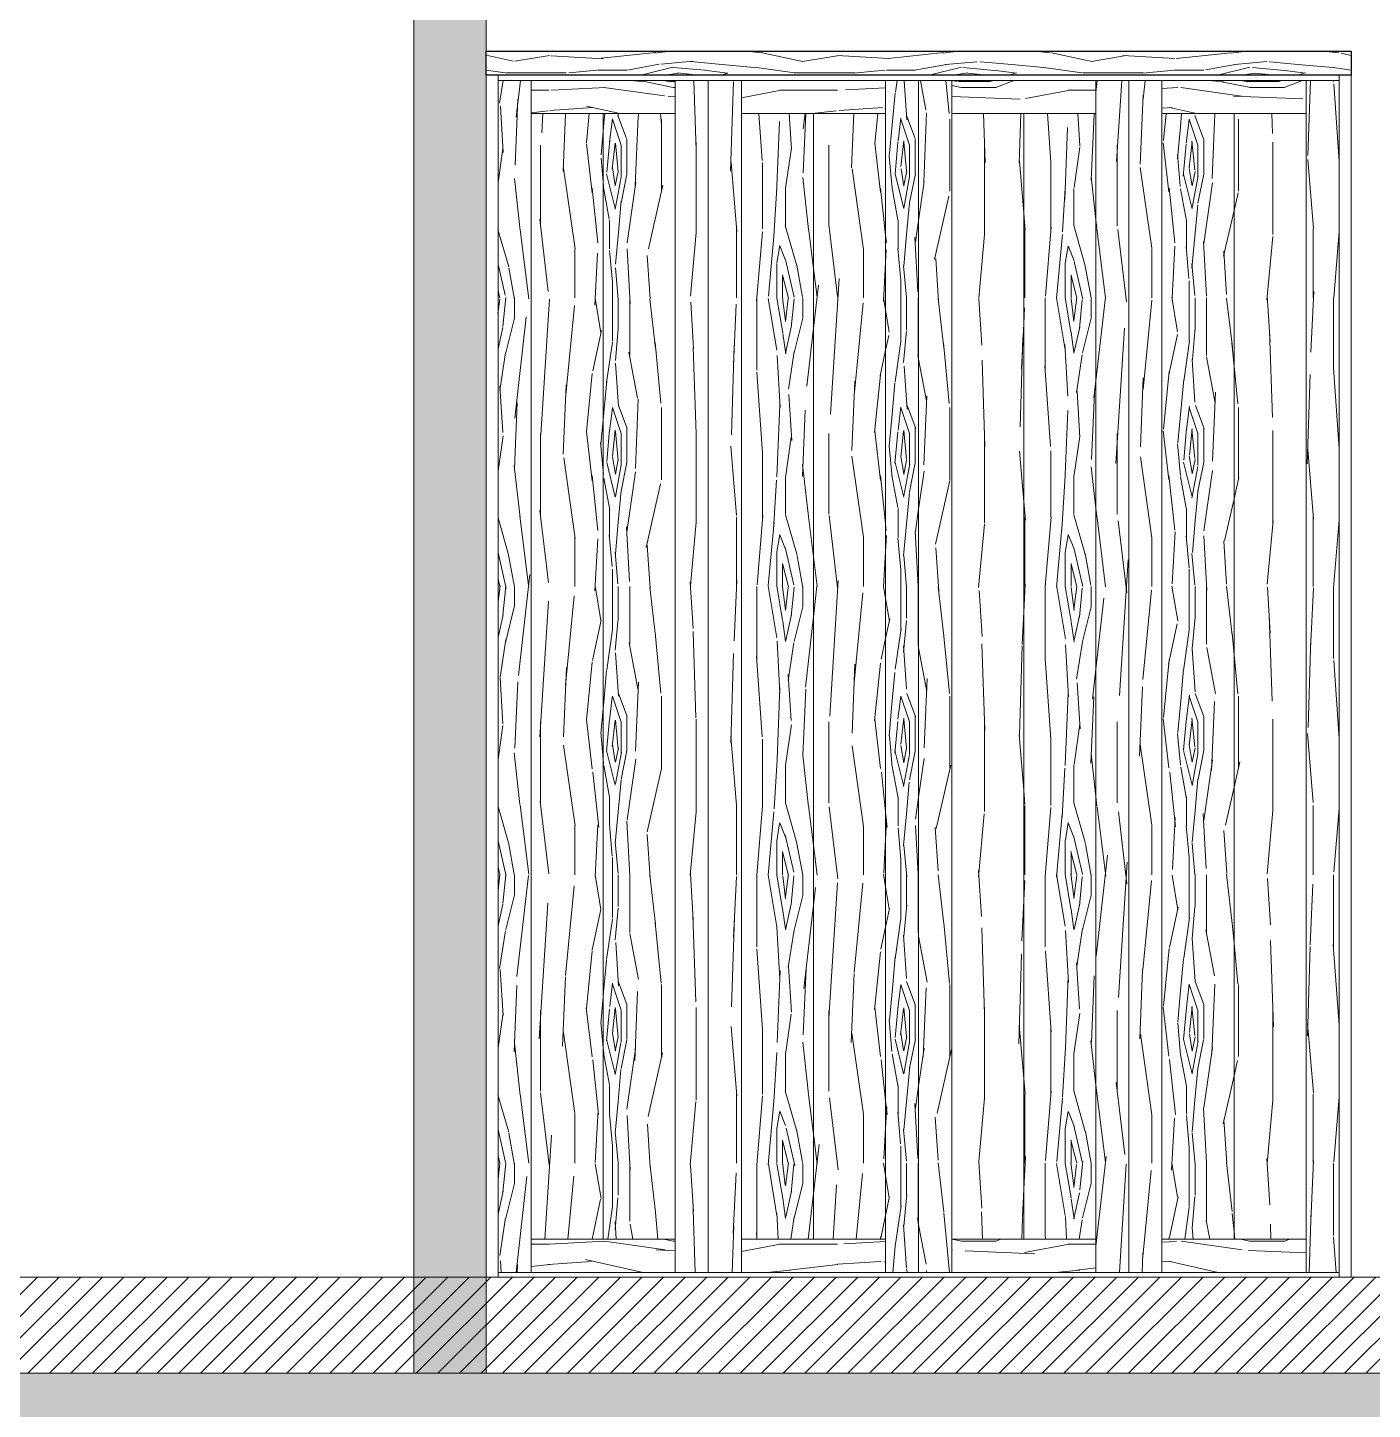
# Model space of a CAD drawing. Header units: metres. Extents: x -197 to 1099, y -24 to 14.
# Drawn here: x 944.161 to 946.959, y 3.225 to 6.099 of the extents above; entities that cross this region are included whole.
import ezdxf

# ---------------------------------------------------------------- set-up
doc = ezdxf.new("R2010")
doc.units = ezdxf.units.M
doc.header["$LTSCALE"] = 0.001
doc.layers.add('C-ACHURADO', color=8, linetype='Continuous')
for name, color, linetype, lineweight, true_color in [('Jach-Anotaciones-CalidaddeLínea 0.09', 7, 'Continuous', 9, 0x000000), ('Jach-Anotaciones-Hatch-Lum100%', 7, 'Continuous', 13, 0x000000), ('Jach-Anotaciones-Hatch-Lum50%', 9, 'Continuous', 13, 0x808080), ('Jach-Anotaciones-LineasDetalle0.09mm', 7, 'Continuous', 15, 0x000000)]:
    doc.layers.add(name, color=color, linetype=linetype, lineweight=lineweight, true_color=true_color)
pattern_1 = [(349.6952, (1007.228226254444, 72.59523670555146), (3.600000576508741, -0.5999969253215943), [0.0670818, -6.6411216]), (0, (1007.294226254443, 72.58323670555146), (0.6, 0.6), [0.066, -0.534]), (18.4349, (1007.360226254443, 72.58323670555146), (1.200000260755777, 0.5999990419336246), [0.05692079999999995, -1.840445399999998]), (172.875, (1007.414226254444, 72.60123670555146), (4.200000227907171, -0.5999989691363793), [0.0483738, -4.788981000000001]), (174.8056, (1007.366226254444, 72.60723670555146), (6.000000402026935, -0.5999971348196704), [0.0662724, -6.560944200000001]), (194.0362, (1007.300226254443, 72.61323670555146), (-1.800000327593844, -0.599998834416747), [0.0742157999999999, -2.399647199999997]), (9.4623, (1007.276226254444, 72.59523670555146), (3.000000464217184, 0.5999988835214612), [0.0364968, -3.613161]), (353.6598, (1007.312226254443, 72.60123670555146), (-4.799999641563853, 0.6000009473758164), [0.0543324, -5.3788986]), (185.7106, (1007.366226254444, 72.59523670555146), (-5.399999654097512, -0.6000007887997753), [0.0602994, -5.9696262]), (168.6901, (1007.306226254444, 72.58923670555146), (2.400000451338571, -0.5999985792969635), [0.030594, -3.0288174]), (354.8056, (1007.174226254444, 72.58923670555146), (-6.000000402026935, 0.5999971348196684), [0.0662723999999999, -6.560944199999994]), (348.6901, (1007.240226254444, 72.58323670555146), (-2.400000451338571, 0.599998579296965), [0.061188, -2.9982234]), (0, (1007.300226254443, 72.57123670555146), (0.6, 0.6), [0.072, -0.528]), (20.55600000000001, (1007.372226254444, 72.57123670555146), (3.000001106725453, 1.199997597852952), [0.05126399999999998, -5.075138399999997]), (3.814100000000006, (1007.420226254444, 72.58923670555146), (8.399999604867784, 0.6000036743842215), [0.0901998, -8.9297778]), (354.8056, (1007.510226254444, 72.59523670555146), (-6.000000402026935, 0.5999971348196684), [0.0662723999999999, -6.560944199999994]), (0, (1007.576226254444, 72.58923670555146), (0.6, 0.6), [0.066, -0.534]), (5.194400000000003, (1007.042226254443, 72.58923670555146), (6.000000402026935, 0.5999971348196695), [0.0662723999999999, -6.560944199999994]), (354.8056, (1007.108226254443, 72.59523670555146), (-6.000000402026935, 0.5999971348196684), [0.0662723999999999, -6.560944199999994]), (0, (1007.042226254443, 72.60123670555146), (0.6, 0.6), [0.036, -0.564]), (5.194400000000003, (1007.078226254444, 72.60123670555146), (6.000000402026935, 0.5999971348196695), [0.0662723999999999, -6.560944199999994]), (0, (1007.144226254444, 72.60723670555146), (0.6, 0.6), [0.06, -0.54]), (10.3048, (1007.204226254443, 72.60723670555146), (-3.600000576508741, -0.5999969253215957), [0.0670818, -6.6411216]), (5.194400000000003, (1007.270226254444, 72.61923670555146), (6.000000402026935, 0.5999971348196695), [0.0662723999999999, -6.560944199999994]), (354.8056, (1007.336226254444, 72.62523670555146), (-6.000000402026935, 0.5999971348196684), [0.0662723999999999, -6.560944199999994]), (354.8056, (1007.402226254444, 72.61923670555146), (-6.000000402026935, 0.5999971348196684), [0.0662723999999999, -6.560944199999994]), (351.8699, (1007.468226254444, 72.61323670555146), (-3.599999865876672, 0.5999996134893296), [0.08485259999999999, -4.157787600000001]), (0, (1007.552226254443, 72.60123670555146), (0.6, 0.6), [0.09, -0.51]), (347.4712000000001, (1007.528226254444, 72.24123670555147), (3.000000192245458, -0.5999997618269352), [0.055317, -5.476409400000001]), (354.2894, (1007.582226254443, 72.22923670555147), (-5.399999654097512, 0.6000007887997748), [0.0602994, -5.9696262]), (8.1301, (1007.528226254444, 72.24123670555147), (3.599999865876673, 0.599999613489326), [0.04242659999999999, -4.2002142]), (9.4623, (1007.570226254443, 72.24723670555147), (3.000000464217184, 0.5999988835214612), [0.072993, -3.5766642]), (0, (1007.042226254443, 72.25923670555147), (0.6, 0.6), [0.072, -0.528]), (350.5377, (1007.114226254444, 72.25923670555147), (-3.000000464217183, 0.5999988835214622), [0.03649679999999995, -3.613160999999997]), (201.8014, (1007.150226254443, 72.25323670555147), (1.800000163806462, 0.5999999463003893), [0.0323112, -3.1987878]), (192.9946, (1007.120226254443, 72.24123670555147), (5.400000460649638, 1.199998546547008), [0.0800502, -7.924948199999999]), (352.875, (1007.594226254444, 72.24123670555147), (-4.200000227907171, 0.5999989691363797), [0.0483738, -4.788981000000001]), (7.124999999999997, (1007.594226254444, 72.24123670555147), (4.200000227907171, 0.5999989691363795), [0.0483738, -4.788981000000001]), (0, (1007.042226254443, 72.24723670555147), (0.6, 0.6), [0.048, -0.552]), (194.0362, (1007.090226254443, 72.24723670555147), (-1.800000327593844, -0.599998834416747), [0.04947719999999994, -2.424386399999997]), (356.6335000000001, (1007.174226254444, 72.26523670555147), (-9.599999593181218, 0.60000657801269), [0.1021763999999999, -10.11545579999999]), (357.7094, (1007.276226254444, 72.25923670555147), (-14.40000007750544, 0.5999974518754957), [0.15012, -14.8618752]), (3.179800000000001, (1007.426226254443, 72.25323670555147), (10.2000003016197, 0.5999946253957857), [0.1081668, -10.7084874]), (9.4623, (1007.534226254443, 72.25923670555147), (3.000000464217184, 0.5999988835214612), [0.1094898, -3.540168]), (10.3048, (1007.042226254443, 72.20523670555147), (-3.600000576508741, -0.5999969253215957), [0.0670818, -6.6411216]), (15.94539999999998, (1007.108226254443, 72.21723670555147), (-2.400000075991291, -0.5999999335778278), [0.08736119999999996, -4.280704799999997]), (0, (1007.192226254444, 72.24123670555147), (0.6, 0.6), [0.078, -0.522]), (351.8699, (1007.270226254444, 72.24123670555147), (-3.599999865876672, 0.5999996134893296), [0.08485259999999999, -4.157787600000001]), (3.5763, (1007.354226254444, 72.22923670555147), (9.000000392600459, 0.5999944303990487), [0.09618719999999999, -9.5225442]), (351.2538, (1007.450226254444, 72.23523670555147), (4.199999601813809, -0.6000025182345181), [0.0789174, -7.8128502]), (345.9638, (1007.528226254444, 72.22323670555147), (-1.800000327593844, 0.5999988344167468), [0.0742158, -2.3996472]), (0, (1007.600226254443, 72.20523670555147), (0.6, 0.6), [0.042, -0.558]), (174.8056, (1007.174226254444, 72.26523670555147), (6.000000402026935, -0.5999971348196704), [0.1325442, -6.4946724]), (355.2364000000001, (1007.042226254443, 72.30123670555147), (-6.60000056779175, 0.5999949195967571), [0.1444991999999998, -7.080457799999993]), (0, (1007.186226254443, 72.28923670555147), (0.6, 0.6), [0.138, -0.462]), (4.0856, (1007.324226254444, 72.28923670555147), (7.800000089408901, 0.5999976794125039), [0.1684277999999998, -8.252972999999987]), (0, (1007.492226254443, 72.30123670555147), (0.6, 0.6), [0.15, -0.45]), (7.124999999999997, (1007.042226254443, 72.17523670555147), (4.200000227907171, 0.5999989691363795), [0.1451208, -4.692234]), (6.3402, (1007.186226254443, 72.19323670555147), (4.799999641563853, 0.6000009473758162), [0.1086648, -5.3245662]), (357.5104, (1007.294226254443, 72.20523670555147), (-13.19999968782326, 0.6000107191618745), [0.1381302, -13.6749072]), (353.4802, (1007.432226254444, 72.19923670555147), (-15.59999987452416, 1.799999715146236), [0.2113667999999998, -20.92533119999997]), (3.0128, (1007.042226254443, 72.56523670555146), (10.80000000701843, 0.6000024629274479), [0.1141577999999999, -11.30162099999999]), (351.8699, (1007.156226254443, 72.57123670555146), (-3.599999865876672, 0.5999996134893296), [0.1272792, -4.1153616]), (357.6141, (1007.282226254443, 72.55323670555146), (-13.80000031432466, 0.5999896623362623), [0.1441247999999998, -14.26836959999999]), (10.6197, (1007.426226254443, 72.54723670555146), (-6.599999042770899, -1.200004849871023), [0.0976728, -9.6696192]), (0, (1007.522226254443, 72.56523670555146), (0.6, 0.6), [0.12, -0.48]), (356.8202, (1007.042226254443, 72.63723670555146), (-10.2000003016197, 0.5999946253957844), [0.1081667999999999, -10.70848739999999]), (6.009, (1007.150226254443, 72.63123670555146), (-5.999999850543624, -0.5999995904891059), [0.11463, -11.3483538]), (6.7098, (1007.264226254443, 72.64323670555146), (-5.400000598650784, -0.5999963287464193), [0.1027032, -10.167642]), (354.2894, (1007.366226254444, 72.65523670555146), (-5.399999654097512, 0.6000007887997748), [0.1205988, -5.9093268]), (347.9052, (1007.486226254443, 72.64323670555146), (-5.399999160968341, 1.200004040092719), [0.08590679999999999, -8.504785799999999]), (9.4623, (1007.570226254443, 72.62523670555146), (3.000000464217184, 0.5999988835214612), [0.072993, -3.5766642]), (3.814100000000006, (1007.042226254443, 72.52323670555145), (8.399999604867784, 0.6000036743842215), [0.0901998, -8.9297778]), (347.1957, (1007.132226254444, 72.52923670555145), (-7.799998708130265, 1.800004432603861), [0.1353659999999998, -13.40125079999999]), (0, (1007.264226254443, 72.49923670555145), (0.6, 0.6), [0.15, -0.45]), (5.4403, (1007.414226254444, 72.49923670555145), (-6.600000187324892, -0.5999960227447613), [0.1265699999999998, -12.53044379999999]), (6.7098, (1007.540226254443, 72.51123670555145), (-5.400000598650784, -0.5999963287464193), [0.1027032, -10.167642]), (0, (1007.042226254443, 72.67923670555146), (0.6, 0.6), [0.102, -0.4979999999999999]), (8.1301, (1007.144226254444, 72.67923670555146), (3.599999865876673, 0.599999613489326), [0.1697058, -4.072934999999999]), (357.6141, (1007.312226254443, 72.70323670555146), (-13.80000031432466, 0.5999896623362623), [0.1441247999999998, -14.26836959999999]), (354.4725, (1007.456226254443, 72.69723670555146), (12.60000103163983, -1.199991227798971), [0.1868688, -18.500025]), (6.842800000000001, (1007.042226254443, 72.13323670555147), (-10.19999961928713, -1.200004798754852), [0.1510763999999998, -14.95653779999999]), (0, (1007.192226254444, 72.15123670555147), (0.6, 0.6), [0.168, -0.432]), (356.3478, (1007.360226254443, 72.15123670555147), (-18.60000056532946, 1.199992379117057), [0.2825736, -27.9748146]), (0, (1007.042226254443, 72.34323670555145), (0.6, 0.6), [0.144, -0.456]), (4.7636, (1007.186226254443, 72.34323670555145), (6.60000056779175, 0.5999949195967561), [0.1444991999999998, -7.080457799999993]), (358.1524, (1007.330226254443, 72.35523670555145), (-18.0000002785853, 0.5999966038630361), [0.1860966, -18.4235784]), (357.2737, (1007.516226254443, 72.34923670555145), (-12.00000017698408, 0.5999976106363148), [0.1261428, -12.4881348]), (354.8056, (1007.042226254443, 72.43923670555145), (-6.000000402026935, 0.5999971348196684), [0.1325441999999998, -6.494672399999994]), (0, (1007.174226254444, 72.42723670555145), (0.6, 0.6), [0.192, -0.408]), (1.9092, (1007.366226254444, 72.42723670555145), (17.39999941894726, 0.6000145446469259), [0.1801002, -17.829897]), (3.5763, (1007.546226254444, 72.43323670555145), (9.000000392600459, 0.5999944303990487), [0.09618719999999999, -9.5225442])]
pattern_2 = [(79.69520000000003, (1006.580226254443, 72.31923670555148), (0.5999969253215945, 3.600000576508741), [0.0670817999999999, -6.641121599999994]), (90, (1006.592226254443, 72.38523670555145), (-0.6, 0.6), [0.066, -0.534]), (108.4349, (1006.592226254443, 72.45123670555145), (-0.5999990419336245, 1.200000260755777), [0.05692079999999995, -1.840445399999999]), (262.875, (1006.574226254444, 72.50523670555145), (0.5999989691363795, 4.200000227907171), [0.0483738, -4.788981000000001]), (264.8056, (1006.568226254444, 72.45723670555145), (0.5999971348196708, 6.000000402026935), [0.0662724, -6.560944200000001]), (284.0362, (1006.562226254443, 72.39123670555145), (0.5999988344167468, -1.800000327593844), [0.0742158, -2.3996472]), (99.46229999999994, (1006.580226254443, 72.36723670555145), (-0.599998883521461, 3.000000464217184), [0.0364968, -3.613161]), (83.65980000000005, (1006.574226254444, 72.40323670555145), (-0.6000009473758168, -4.799999641563853), [0.0543324, -5.3788986]), (275.7106, (1006.580226254443, 72.45723670555145), (0.6000007887997749, -5.399999654097512), [0.06029939999999995, -5.969626199999993]), (258.6901, (1006.586226254444, 72.39723670555145), (0.5999985792969637, 2.400000451338571), [0.03059399999999998, -3.028817399999997]), (84.80560000000003, (1006.586226254444, 72.26523670555147), (-0.5999971348196688, -6.000000402026935), [0.0662724, -6.560944200000001]), (78.69009999999997, (1006.592226254443, 72.33123670555145), (-0.5999985792969651, -2.400000451338571), [0.061188, -2.9982234]), (90, (1006.604226254444, 72.39123670555145), (-0.6, 0.6), [0.072, -0.528]), (110.556, (1006.604226254444, 72.46323670555145), (-1.199997597852952, 3.000001106725453), [0.05126399999999999, -5.075138399999998]), (93.81409999999993, (1006.586226254444, 72.51123670555145), (-0.600003674384221, 8.399999604867784), [0.09019979999999998, -8.929777799999998]), (84.80560000000003, (1006.580226254443, 72.60123670555146), (-0.5999971348196688, -6.000000402026935), [0.0662724, -6.560944200000001]), (90, (1006.586226254444, 72.66723670555146), (-0.6, 0.6), [0.066, -0.534]), (95.19439999999994, (1006.586226254444, 72.13323670555147), (-0.5999971348196692, 6.000000402026935), [0.06627239999999998, -6.5609442]), (84.80560000000003, (1006.580226254443, 72.19923670555147), (-0.5999971348196688, -6.000000402026935), [0.0662724, -6.560944200000001]), (90, (1006.574226254444, 72.13323670555147), (-0.6, 0.6), [0.036, -0.564]), (95.19439999999994, (1006.574226254444, 72.16923670555147), (-0.5999971348196692, 6.000000402026935), [0.06627239999999998, -6.5609442]), (90, (1006.568226254444, 72.23523670555147), (-0.6, 0.6), [0.06, -0.54]), (100.3048, (1006.568226254444, 72.29523670555147), (0.5999969253215954, -3.600000576508741), [0.0670818, -6.6411216]), (95.19439999999994, (1006.556226254444, 72.36123670555145), (-0.5999971348196692, 6.000000402026935), [0.06627239999999998, -6.5609442]), (84.80560000000003, (1006.550226254443, 72.42723670555145), (-0.5999971348196688, -6.000000402026935), [0.0662724, -6.560944200000001]), (84.80560000000003, (1006.556226254444, 72.49323670555145), (-0.5999971348196688, -6.000000402026935), [0.0662724, -6.560944200000001]), (81.86989999999993, (1006.562226254443, 72.55923670555146), (-0.5999996134893298, -3.599999865876672), [0.08485259999999989, -4.157787599999994]), (90, (1006.574226254444, 72.64323670555146), (-0.6, 0.6), [0.09, -0.51]), (77.47120000000001, (1006.934226254444, 72.61923670555146), (0.5999997618269354, 3.000000192245458), [0.055317, -5.476409400000001]), (84.28939999999999, (1006.946226254443, 72.67323670555146), (-0.6000007887997751, -5.399999654097512), [0.0602994, -5.9696262]), (98.1301, (1006.934226254444, 72.61923670555146), (-0.5999996134893257, 3.599999865876673), [0.04242659999999999, -4.2002142]), (99.46229999999994, (1006.928226254443, 72.66123670555146), (-0.599998883521461, 3.000000464217184), [0.072993, -3.5766642]), (90, (1006.916226254443, 72.13323670555147), (-0.6, 0.6), [0.072, -0.528]), (80.5377, (1006.916226254443, 72.20523670555147), (-0.5999988835214625, -3.000000464217183), [0.0364968, -3.613161]), (291.8014, (1006.922226254444, 72.24123670555147), (-0.5999999463003892, 1.800000163806462), [0.0323112, -3.1987878]), (282.9946, (1006.934226254444, 72.21123670555147), (-1.199998546547008, 5.400000460649638), [0.0800502, -7.924948199999999]), (82.87500000000001, (1006.934226254444, 72.68523670555146), (-0.59999896913638, -4.200000227907171), [0.0483738, -4.788981000000001]), (97.12499999999991, (1006.934226254444, 72.68523670555146), (-0.5999989691363793, 4.200000227907171), [0.0483738, -4.788981000000001]), (90, (1006.928226254443, 72.13323670555147), (-0.6, 0.6), [0.048, -0.552]), (284.0362, (1006.928226254443, 72.18123670555147), (0.5999988344167468, -1.800000327593844), [0.04947719999999999, -2.4243864]), (86.63350000000004, (1006.910226254443, 72.26523670555147), (-0.6000065780126905, -9.599999593181218), [0.1021763999999999, -10.11545579999999]), (87.70940000000003, (1006.916226254443, 72.36723670555145), (-0.5999974518754966, -14.40000007750544), [0.15012, -14.8618752]), (93.17979999999991, (1006.922226254444, 72.51723670555145), (-0.5999946253957851, 10.2000003016197), [0.1081668, -10.70848739999999]), (99.46229999999994, (1006.916226254443, 72.62523670555146), (-0.599998883521461, 3.000000464217184), [0.1094898, -3.540168]), (100.3048, (1006.970226254444, 72.13323670555147), (0.5999969253215954, -3.600000576508741), [0.0670818, -6.6411216]), (105.9454, (1006.958226254443, 72.19923670555147), (0.5999999335778277, -2.400000075991291), [0.0873612, -4.2807048]), (90, (1006.934226254444, 72.28323670555147), (-0.6, 0.6), [0.078, -0.522]), (81.86989999999993, (1006.934226254444, 72.36123670555145), (-0.5999996134893298, -3.599999865876672), [0.08485259999999989, -4.157787599999994]), (93.57629999999989, (1006.946226254443, 72.44523670555145), (-0.5999944303990481, 9.000000392600459), [0.09618719999999997, -9.522544199999999]), (81.25380000000001, (1006.940226254444, 72.54123670555146), (0.6000025182345183, 4.199999601813809), [0.0789173999999999, -7.812850199999994]), (75.96380000000005, (1006.952226254444, 72.61923670555146), (-0.599998834416747, -1.800000327593844), [0.0742158, -2.3996472]), (90, (1006.970226254444, 72.69123670555146), (-0.6, 0.6), [0.042, -0.558]), (264.8056, (1006.910226254443, 72.26523670555147), (0.5999971348196708, 6.000000402026935), [0.1325442, -6.4946724]), (85.23639999999997, (1006.874226254444, 72.13323670555147), (-0.5999949195967575, -6.60000056779175), [0.1444992, -7.0804578]), (90, (1006.886226254443, 72.27723670555147), (-0.6, 0.6), [0.138, -0.462]), (94.0856, (1006.886226254443, 72.41523670555145), (-0.5999976794125035, 7.800000089408901), [0.1684277999999998, -8.252972999999987]), (90, (1006.874226254444, 72.58323670555146), (-0.6, 0.6), [0.15, -0.45]), (97.12499999999991, (1007.000226254444, 72.13323670555147), (-0.5999989691363793, 4.200000227907171), [0.1451208, -4.692234]), (96.34019999999997, (1006.982226254444, 72.27723670555147), (-0.6000009473758159, 4.799999641563853), [0.1086648, -5.3245662]), (87.51039999999999, (1006.970226254444, 72.38523670555145), (-0.6000107191618753, -13.19999968782326), [0.1381302, -13.6749072]), (83.48020000000005, (1006.976226254443, 72.52323670555145), (-1.799999715146237, -15.59999987452416), [0.2113668, -20.9253312]), (93.0127999999999, (1006.610226254443, 72.13323670555147), (-0.6000024629274472, 10.80000000701843), [0.1141578, -11.301621]), (81.86989999999993, (1006.604226254444, 72.24723670555147), (-0.5999996134893298, -3.599999865876672), [0.1272791999999998, -4.115361599999994]), (87.6141, (1006.622226254444, 72.37323670555145), (-0.5999896623362632, -13.80000031432466), [0.1441247999999998, -14.26836959999999]), (100.6197, (1006.628226254443, 72.51723670555145), (1.200004849871023, -6.599999042770899), [0.0976728, -9.6696192]), (90, (1006.610226254443, 72.61323670555146), (-0.6, 0.6), [0.12, -0.48]), (86.82020000000004, (1006.538226254444, 72.13323670555147), (-0.5999946253957851, -10.2000003016197), [0.1081667999999999, -10.70848739999999]), (96.00899999999997, (1006.544226254443, 72.24123670555147), (0.5999995904891056, -5.999999850543624), [0.11463, -11.3483538]), (96.7098, (1006.532226254443, 72.35523670555145), (0.599996328746419, -5.400000598650784), [0.1027032, -10.167642]), (84.28939999999999, (1006.520226254444, 72.45723670555145), (-0.6000007887997751, -5.399999654097512), [0.1205988, -5.9093268]), (77.90519999999998, (1006.532226254443, 72.57723670555146), (-1.200004040092719, -5.399999160968341), [0.08590679999999999, -8.504785799999999]), (99.46229999999994, (1006.550226254443, 72.66123670555146), (-0.599998883521461, 3.000000464217184), [0.072993, -3.5766642]), (93.81409999999993, (1006.652226254444, 72.13323670555147), (-0.600003674384221, 8.399999604867784), [0.09019979999999998, -8.929777799999998]), (77.19570000000002, (1006.646226254443, 72.22323670555147), (-1.800004432603861, -7.799998708130265), [0.135366, -13.4012508]), (90, (1006.676226254443, 72.35523670555145), (-0.6, 0.6), [0.15, -0.45]), (95.4402999999999, (1006.676226254443, 72.50523670555145), (0.5999960227447608, -6.600000187324892), [0.12657, -12.5304438]), (96.7098, (1006.664226254444, 72.63123670555146), (0.599996328746419, -5.400000598650784), [0.1027032, -10.167642]), (90, (1006.496226254443, 72.13323670555147), (-0.6, 0.6), [0.102, -0.4979999999999999]), (98.1301, (1006.496226254443, 72.23523670555147), (-0.5999996134893257, 3.599999865876673), [0.1697058, -4.072934999999999]), (87.6141, (1006.472226254444, 72.40323670555145), (-0.5999896623362632, -13.80000031432466), [0.1441247999999998, -14.26836959999999]), (84.47250000000004, (1006.478226254444, 72.54723670555146), (1.199991227798972, 12.60000103163983), [0.1868688, -18.500025]), (96.84279999999998, (1007.042226254443, 72.13323670555147), (1.200004798754852, -10.19999961928713), [0.1510763999999998, -14.95653779999999]), (90, (1007.024226254443, 72.28323670555147), (-0.6, 0.6), [0.168, -0.432]), (86.34780000000005, (1007.024226254443, 72.45123670555145), (-1.199992379117058, -18.60000056532946), [0.2825735999999996, -27.97481459999997]), (90, (1006.832226254443, 72.13323670555147), (-0.6, 0.6), [0.144, -0.456]), (94.7635999999999, (1006.832226254443, 72.27723670555147), (-0.5999949195967557, 6.60000056779175), [0.1444991999999999, -7.080457799999998]), (88.15239999999996, (1006.820226254443, 72.42123670555145), (-0.5999966038630372, -18.0000002785853), [0.1860966, -18.4235784]), (87.2737, (1006.826226254444, 72.60723670555146), (-0.5999976106363156, -12.00000017698408), [0.1261428, -12.4881348]), (84.80560000000003, (1006.736226254443, 72.13323670555147), (-0.5999971348196688, -6.000000402026935), [0.1325442, -6.4946724]), (90, (1006.748226254444, 72.26523670555147), (-0.6, 0.6), [0.192, -0.408]), (91.90919999999991, (1006.748226254444, 72.45723670555145), (-0.6000145446469248, 17.39999941894726), [0.1801002, -17.829897]), (93.57629999999989, (1006.742226254443, 72.63723670555146), (-0.5999944303990481, 9.000000392600459), [0.09618719999999997, -9.522544199999999])]

msp = doc.modelspace()

# ---------------------------------------------------------------- hatches: boundary and pattern name
at = {"layer": 'Jach-Anotaciones-Hatch-Lum100%', "ltscale": 100}
h = msp.add_hatch(color=256, dxfattribs=at)
h.dxf.hatch_style = 1
h.paths.add_polyline_path([(944.9646626409738, 6.930399560064679), (945.1146626409736, 6.930399560064679), (945.1146626409736, 3.299999999999947), (944.9646626409738, 3.299999999999947)])
h = msp.add_hatch(color=256, dxfattribs=at)
h.dxf.hatch_style = 1
h.paths.add_polyline_path([(943.8146626409737, 3.299999999999955), (950.2231679932227, 3.299999999999955), (950.2231679932227, 3.369999999999955), (950.3531679932225, 3.369999999999955), (950.3531679932228, 3.149999999999956), (943.8146626409737, 3.149999999999949)])
at = {"layer": 'Jach-Anotaciones-Hatch-Lum50%', "ltscale": 100}
h = msp.add_hatch(dxfattribs=at)
h.set_pattern_fill('WOOD7', color=256, scale=0.6, pattern_type=2)
h.set_pattern_definition(pattern_1)
h.paths.add_polyline_path([(945.1146626409736, 6.049999999999955), (946.9146626409736, 6.049999999999955), (946.9146626409736, 5.999999999999957), (945.1146626409736, 5.999999999999957)])
h = msp.add_hatch(dxfattribs=at)
h.set_pattern_fill('WOOD7', color=256, scale=0.6, angle=90, pattern_type=2)
h.set_pattern_definition(pattern_2)
h.paths.add_polyline_path([(945.1396626409737, 5.989000000000104), (945.2084126409736, 5.989000000000104), (945.2084126409736, 3.510000000000076), (945.1396626409737, 3.510000000000076)])
h = msp.add_hatch(dxfattribs=at)
h.set_pattern_fill('WOOD7', color=256, scale=0.6, pattern_type=2)
h.set_pattern_definition(pattern_1)
h.paths.add_polyline_path([(945.2084126409736, 5.989000000000104), (945.2084126409736, 5.920250000000109), (945.5084126409736, 5.920250000000124), (945.5084126409736, 5.989000000000118)])
h = msp.add_hatch(dxfattribs=at)
h.set_pattern_fill('WOOD7', color=256, scale=0.6, angle=90, pattern_type=2)
h.set_pattern_definition(pattern_2)
h.paths.add_polyline_path([(945.5771626409737, 5.989000000000104), (945.5084126409736, 5.989000000000104), (945.5084126409738, 3.510000000000076), (945.5771626409737, 3.510000000000076)])
h = msp.add_hatch(dxfattribs=at)
h.set_pattern_fill('WOOD7', color=256, scale=0.6, angle=90, pattern_type=2)
h.set_pattern_definition(pattern_2)
h.paths.add_polyline_path([(945.5771626409737, 5.989000000000104), (945.6459126409736, 5.989000000000104), (945.6459126409736, 3.510000000000076), (945.5771626409737, 3.510000000000076)])
h = msp.add_hatch(dxfattribs=at)
h.set_pattern_fill('WOOD7', color=256, scale=0.6, pattern_type=2)
h.set_pattern_definition(pattern_1)
h.paths.add_polyline_path([(945.6459126409736, 5.989000000000104), (945.6459126409736, 5.920250000000109), (945.9459126409736, 5.920250000000124), (945.9459126409736, 5.989000000000118)])
h = msp.add_hatch(dxfattribs=at)
h.set_pattern_fill('WOOD7', color=256, scale=0.6, angle=90, pattern_type=2)
h.set_pattern_definition(pattern_2)
h.paths.add_polyline_path([(946.0146626409737, 5.989000000000104), (945.9459126409736, 5.989000000000104), (945.9459126409736, 3.510000000000076), (946.0146626409737, 3.510000000000076)])
h = msp.add_hatch(dxfattribs=at)
h.set_pattern_fill('WOOD7', color=256, scale=0.6, angle=90, pattern_type=2)
h.set_pattern_definition(pattern_2)
h.paths.add_polyline_path([(946.0146626409737, 5.989000000000104), (946.0834126409736, 5.989000000000104), (946.0834126409736, 3.510000000000076), (946.0146626409737, 3.510000000000076)])
h = msp.add_hatch(dxfattribs=at)
h.set_pattern_fill('WOOD7', color=256, scale=0.6, pattern_type=2)
h.set_pattern_definition(pattern_1)
h.paths.add_polyline_path([(946.0834126409736, 5.989000000000104), (946.0834126409736, 5.920250000000109), (946.3834126409736, 5.920250000000124), (946.3834126409736, 5.989000000000118)])
h = msp.add_hatch(dxfattribs=at)
h.set_pattern_fill('WOOD7', color=256, scale=0.6, angle=90, pattern_type=2)
h.set_pattern_definition(pattern_2)
h.paths.add_polyline_path([(946.4521626409737, 5.989000000000104), (946.3834126409736, 5.989000000000104), (946.3834126409736, 3.510000000000076), (946.4521626409737, 3.510000000000076)])
h = msp.add_hatch(dxfattribs=at)
h.set_pattern_fill('WOOD7', color=256, scale=0.6, angle=90, pattern_type=2)
h.set_pattern_definition(pattern_2)
h.paths.add_polyline_path([(946.4521626409737, 5.989000000000104), (946.5209126409736, 5.989000000000104), (946.5209126409736, 3.510000000000076), (946.4521626409737, 3.510000000000076)])
h = msp.add_hatch(dxfattribs=at)
h.set_pattern_fill('WOOD7', color=256, scale=0.6, pattern_type=2)
h.set_pattern_definition(pattern_1)
h.paths.add_polyline_path([(946.5209126409736, 5.989000000000104), (946.5209126409736, 5.920250000000109), (946.8209126409736, 5.920250000000124), (946.8209126409736, 5.989000000000118)])
h = msp.add_hatch(dxfattribs=at)
h.set_pattern_fill('WOOD7', color=256, scale=0.6, angle=90, pattern_type=2)
h.set_pattern_definition(pattern_2)
h.paths.add_polyline_path([(946.8896626409737, 5.989000000000104), (946.8209126409736, 5.989000000000104), (946.8209126409736, 3.510000000000076), (946.8896626409737, 3.510000000000076)])
h = msp.add_hatch(dxfattribs=at)
h.set_pattern_fill('WOOD7', color=256, scale=0.6, angle=90, pattern_type=2)
h.set_pattern_definition(pattern_2)
h.paths.add_polyline_path([(945.2084126409736, 5.920250000000109), (945.3584126409737, 5.920250000000109), (945.3584126409737, 3.57875000000007), (945.2084126409736, 3.57875000000007)])
h = msp.add_hatch(dxfattribs=at)
h.set_pattern_fill('WOOD7', color=256, scale=0.6, angle=90, pattern_type=2)
h.set_pattern_definition(pattern_2)
h.paths.add_polyline_path([(945.5084126409736, 5.920250000000124), (945.3584126409737, 5.920250000000124), (945.3584126409737, 3.578750000000085), (945.5084126409738, 3.578750000000085)])
h = msp.add_hatch(dxfattribs=at)
h.set_pattern_fill('WOOD7', color=256, scale=0.6, angle=90, pattern_type=2)
h.set_pattern_definition(pattern_2)
h.paths.add_polyline_path([(945.6459126409736, 5.920250000000109), (945.7959126409737, 5.920250000000109), (945.7959126409737, 3.57875000000007), (945.6459126409736, 3.57875000000007)])
h = msp.add_hatch(dxfattribs=at)
h.set_pattern_fill('WOOD7', color=256, scale=0.6, angle=90, pattern_type=2)
h.set_pattern_definition(pattern_2)
h.paths.add_polyline_path([(945.9459126409736, 5.920250000000124), (945.7959126409737, 5.920250000000124), (945.7959126409737, 3.578750000000085), (945.9459126409736, 3.578750000000085)])
h = msp.add_hatch(dxfattribs=at)
h.set_pattern_fill('WOOD7', color=256, scale=0.6, angle=90, pattern_type=2)
h.set_pattern_definition(pattern_2)
h.paths.add_polyline_path([(946.0834126409736, 5.920250000000109), (946.2334126409737, 5.920250000000109), (946.2334126409737, 3.57875000000007), (946.0834126409736, 3.57875000000007)])
h = msp.add_hatch(dxfattribs=at)
h.set_pattern_fill('WOOD7', color=256, scale=0.6, angle=90, pattern_type=2)
h.set_pattern_definition(pattern_2)
h.paths.add_polyline_path([(946.3834126409736, 5.920250000000124), (946.2334126409737, 5.920250000000124), (946.2334126409737, 3.578750000000085), (946.3834126409736, 3.578750000000085)])
h = msp.add_hatch(dxfattribs=at)
h.set_pattern_fill('WOOD7', color=256, scale=0.6, angle=90, pattern_type=2)
h.set_pattern_definition(pattern_2)
h.paths.add_polyline_path([(946.5209126409736, 5.920250000000109), (946.6709126409737, 5.920250000000109), (946.6709126409737, 3.57875000000007), (946.5209126409736, 3.57875000000007)])
h = msp.add_hatch(dxfattribs=at)
h.set_pattern_fill('WOOD7', color=256, scale=0.6, angle=90, pattern_type=2)
h.set_pattern_definition(pattern_2)
h.paths.add_polyline_path([(946.8209126409736, 5.920250000000124), (946.6709126409737, 5.920250000000124), (946.6709126409737, 3.578750000000085), (946.8209126409736, 3.578750000000085)])
h = msp.add_hatch(dxfattribs=at)
h.set_pattern_fill('WOOD7', color=256, scale=0.6, pattern_type=2)
h.set_pattern_definition(pattern_1)
h.paths.add_polyline_path([(945.2084126409736, 3.57875000000007), (945.2084126409736, 3.510000000000076), (945.5084126409736, 3.51000000000009), (945.5084126409736, 3.578750000000085)])
h = msp.add_hatch(dxfattribs=at)
h.set_pattern_fill('WOOD7', color=256, scale=0.6, pattern_type=2)
h.set_pattern_definition(pattern_1)
h.paths.add_polyline_path([(945.6459126409736, 3.57875000000007), (945.6459126409736, 3.510000000000076), (945.9459126409736, 3.51000000000009), (945.9459126409736, 3.578750000000085)])
h = msp.add_hatch(dxfattribs=at)
h.set_pattern_fill('WOOD7', color=256, scale=0.6, pattern_type=2)
h.set_pattern_definition(pattern_1)
h.paths.add_polyline_path([(946.0834126409736, 3.57875000000007), (946.0834126409736, 3.510000000000076), (946.3834126409736, 3.51000000000009), (946.3834126409736, 3.578750000000085)])
h = msp.add_hatch(dxfattribs=at)
h.set_pattern_fill('WOOD7', color=256, scale=0.6, pattern_type=2)
h.set_pattern_definition(pattern_1)
h.paths.add_polyline_path([(946.5209126409736, 3.57875000000007), (946.5209126409736, 3.510000000000076), (946.8209126409736, 3.51000000000009), (946.8209126409736, 3.578750000000085)])
h = msp.add_hatch(dxfattribs=at)
h.set_pattern_fill('ANSI31', color=256, scale=0.01)
h.set_pattern_definition([(45, (0, 0), (-0.02245064030267288, 0.02245064030267288), [])])
h.paths.add_polyline_path([(931.9146626409738, 3.499999999999957), (948.2646626409739, 3.499999999999957), (948.2646626409739, 3.457655889485203), (948.369662640974, 3.457655889485203), (948.369662640974, 3.49999999999995), (948.4321606149786, 3.49999999999995), (948.4321606149786, 3.486000000000026), (948.4521606149785, 3.486000000000026), (948.4521606149785, 3.49999999999995), (948.5146626409739, 3.49999999999995), (948.5146626409739, 3.299999999999955), (931.9146626409738, 3.299999999999955)])

# ---------------------------------------------------------------- linework, layer by layer
at = {"layer": 'C-ACHURADO', "ltscale": 100}
msp.add_lwpolyline([(945.1146626409736, 6.049999999999955), (946.9146626409736, 6.049999999999955), (946.9146626409736, 5.999999999999957), (945.1146626409736, 5.999999999999957)], close=True, dxfattribs=at)
at = {"layer": 'Jach-Anotaciones-CalidaddeLínea 0.09', "ltscale": 100}
for points in [[(944.9646626409738, 6.930399560064679), (945.1146626409736, 6.930399560064679), (945.1146626409736, 3.299999999999947), (944.9646626409738, 3.299999999999947)], [(945.1146626409738, 6.049999999999955), (946.9146626409738, 6.049999999999955), (946.9146626409738, 3.499999999999957), (945.1146626409738, 3.499999999999957)], [(931.9146626409738, 3.499999999999957), (948.2646626409739, 3.499999999999957), (948.2646626409739, 3.457655889485203), (948.369662640974, 3.457655889485203), (948.369662640974, 3.49999999999995), (948.4321606149786, 3.49999999999995), (948.4321606149786, 3.486000000000026), (948.4521606149785, 3.486000000000026), (948.4521606149785, 3.49999999999995), (948.5146626409739, 3.49999999999995), (948.5146626409739, 3.299999999999955), (931.9146626409738, 3.299999999999955)], [(943.8146626409737, 3.299999999999955), (950.2231679932227, 3.299999999999955), (950.2231679932227, 3.369999999999955), (950.3531679932225, 3.369999999999955), (950.3531679932228, 3.149999999999956), (943.8146626409737, 3.149999999999949)]]:
    msp.add_lwpolyline(points, close=True, dxfattribs=at)
at = {"layer": 'Jach-Anotaciones-LineasDetalle0.09mm', "ltscale": 100}
for points in [[(945.1146626409736, 3.500000000000071), (945.1396626409737, 3.500000000000071), (945.1396626409737, 5.999999999999957), (945.1146626409736, 5.999999999999957)], [(945.1396626409737, 5.989000000000104), (945.2084126409736, 5.989000000000104), (945.2084126409736, 3.510000000000076), (945.1396626409737, 3.510000000000076)], [(945.2084126409736, 5.989000000000104), (945.2084126409736, 5.920250000000109), (945.5084126409736, 5.920250000000124), (945.5084126409736, 5.989000000000118)], [(945.5771626409737, 5.989000000000104), (945.5084126409736, 5.989000000000104), (945.5084126409738, 3.510000000000076), (945.5771626409737, 3.510000000000076)], [(945.5771626409737, 5.989000000000104), (945.6459126409736, 5.989000000000104), (945.6459126409736, 3.510000000000076), (945.5771626409737, 3.510000000000076)], [(945.6459126409736, 5.989000000000104), (945.6459126409736, 5.920250000000109), (945.9459126409736, 5.920250000000124), (945.9459126409736, 5.989000000000118)], [(946.0146626409737, 5.989000000000104), (945.9459126409736, 5.989000000000104), (945.9459126409736, 3.510000000000076), (946.0146626409737, 3.510000000000076)], [(946.0146626409737, 5.989000000000104), (946.0834126409736, 5.989000000000104), (946.0834126409736, 3.510000000000076), (946.0146626409737, 3.510000000000076)], [(946.0834126409736, 5.989000000000104), (946.0834126409736, 5.920250000000109), (946.3834126409736, 5.920250000000124), (946.3834126409736, 5.989000000000118)], [(946.4521626409737, 5.989000000000104), (946.3834126409736, 5.989000000000104), (946.3834126409736, 3.510000000000076), (946.4521626409737, 3.510000000000076)], [(946.4521626409737, 5.989000000000104), (946.5209126409736, 5.989000000000104), (946.5209126409736, 3.510000000000076), (946.4521626409737, 3.510000000000076)], [(946.5209126409736, 5.989000000000104), (946.5209126409736, 5.920250000000109), (946.8209126409736, 5.920250000000124), (946.8209126409736, 5.989000000000118)], [(946.8896626409737, 5.989000000000104), (946.8209126409736, 5.989000000000104), (946.8209126409736, 3.510000000000076), (946.8896626409737, 3.510000000000076)], [(946.8896626409737, 3.500000000000071), (946.9146626409736, 3.500000000000071), (946.9146626409736, 5.999999999999957), (946.8896626409737, 5.999999999999957)], [(945.2084126409736, 5.920250000000109), (945.3584126409737, 5.920250000000109), (945.3584126409737, 3.57875000000007), (945.2084126409736, 3.57875000000007)], [(945.5084126409736, 5.920250000000124), (945.3584126409737, 5.920250000000124), (945.3584126409737, 3.578750000000085), (945.5084126409738, 3.578750000000085)], [(945.6459126409736, 5.920250000000109), (945.7959126409737, 5.920250000000109), (945.7959126409737, 3.57875000000007), (945.6459126409736, 3.57875000000007)], [(945.9459126409736, 5.920250000000124), (945.7959126409737, 5.920250000000124), (945.7959126409737, 3.578750000000085), (945.9459126409736, 3.578750000000085)], [(946.0834126409736, 5.920250000000109), (946.2334126409737, 5.920250000000109), (946.2334126409737, 3.57875000000007), (946.0834126409736, 3.57875000000007)], [(946.3834126409736, 5.920250000000124), (946.2334126409737, 5.920250000000124), (946.2334126409737, 3.578750000000085), (946.3834126409736, 3.578750000000085)], [(946.5209126409736, 5.920250000000109), (946.6709126409737, 5.920250000000109), (946.6709126409737, 3.57875000000007), (946.5209126409736, 3.57875000000007)], [(946.8209126409736, 5.920250000000124), (946.6709126409737, 5.920250000000124), (946.6709126409737, 3.578750000000085), (946.8209126409736, 3.578750000000085)], [(945.2084126409736, 3.57875000000007), (945.2084126409736, 3.510000000000076), (945.5084126409736, 3.51000000000009), (945.5084126409736, 3.578750000000085)], [(945.6459126409736, 3.57875000000007), (945.6459126409736, 3.510000000000076), (945.9459126409736, 3.51000000000009), (945.9459126409736, 3.578750000000085)], [(946.0834126409736, 3.57875000000007), (946.0834126409736, 3.510000000000076), (946.3834126409736, 3.51000000000009), (946.3834126409736, 3.578750000000085)], [(946.5209126409736, 3.57875000000007), (946.5209126409736, 3.510000000000076), (946.8209126409736, 3.51000000000009), (946.8209126409736, 3.578750000000085)]]:
    msp.add_lwpolyline(points, close=True, dxfattribs=at)

doc.saveas('drawing.dxf')
